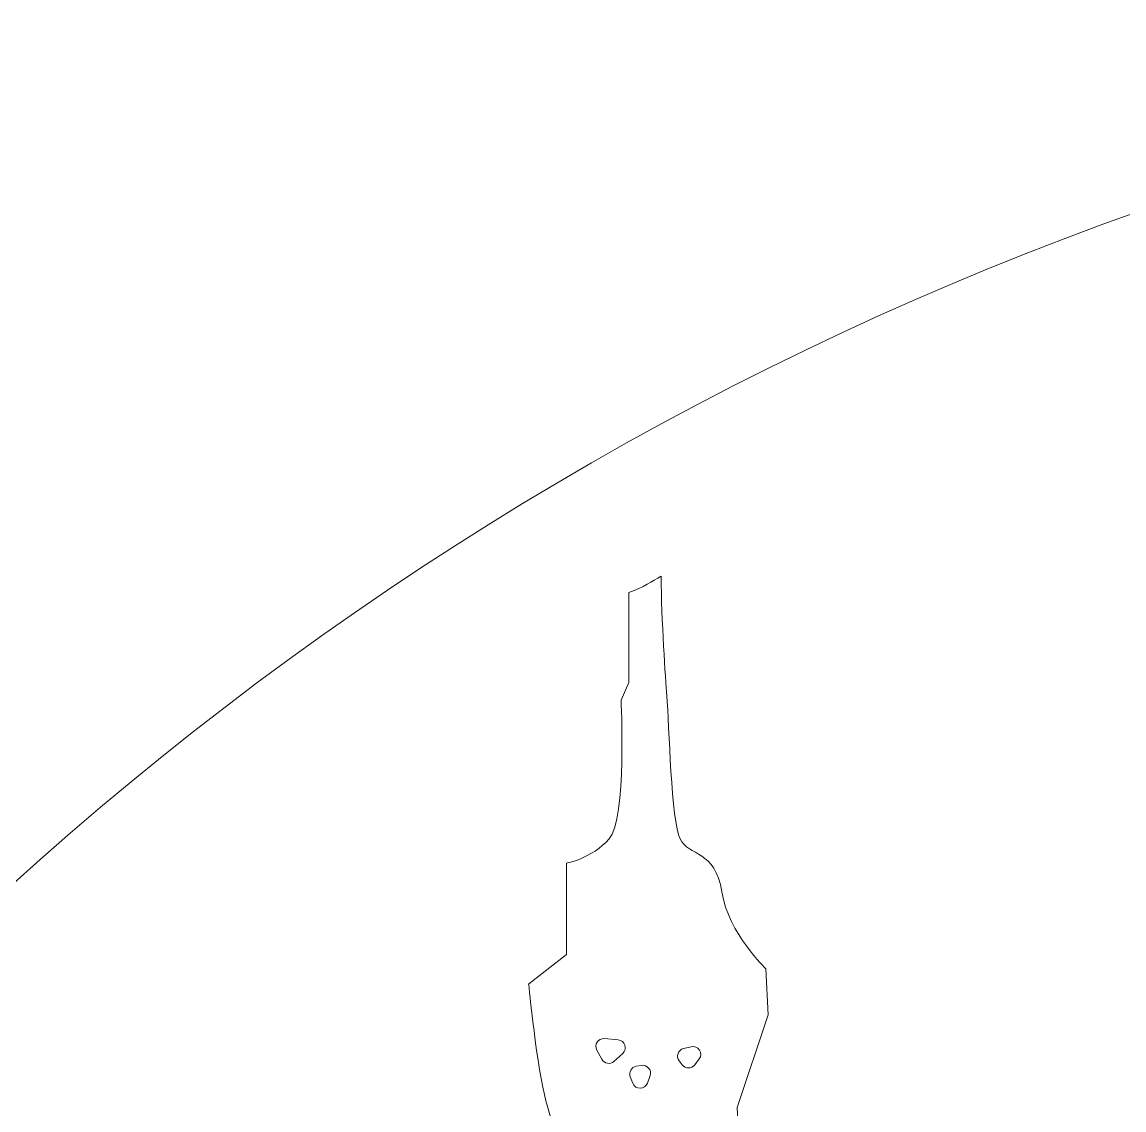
# Model space of a CAD drawing. Header units: millimetres. Extents: x 257 to 559, y -142 to 160.
# Drawn here: x 306.59 to 356.58, y 110.19 to 159.57 of the extents above; entities that cross this region are included whole.
import ezdxf

# ---------------------------------------------------------------- set-up
doc = ezdxf.new("R2010")
doc.units = ezdxf.units.MM
doc.header["$MEASUREMENT"] = 0
doc.layers.add('layer 1', color=7, linetype='Continuous')

msp = doc.modelspace()

# ---------------------------------------------------------------- linework, layer by layer
at = {"layer": 'layer 1', "color": 30, "lineweight": 20}
msp.add_ellipse((407.5945, 8.5706), major_axis=(0, 151.0001), ratio=0.9999993, dxfattribs=at)
at = {"layer": 'layer 1', "color": 250, "lineweight": 9}
for points, knots in [([(355.9065, 2.8414), (355.9065, 2.8414), (354.3998, 2.8414), (354.3998, 2.8414), (354.3998, 2.8414), (354.3998, 2.8414), (346.8136, 27.6247), (346.8136, 27.6247), (346.8136, 27.6247), (346.8136, 27.6247), (346.8136, 32.5777), (346.8136, 32.5777), (346.8136, 32.5777), (346.8136, 32.5777), (344.8317, 32.546), (344.8317, 32.546), (344.8317, 32.546), (344.8317, 32.546), (341.9358, 57.498), (341.9358, 57.498), (341.9358, 57.498), (341.9358, 57.498), (341.2958, 70.1345), (341.2958, 70.1345), (341.2958, 70.1345), (341.2958, 70.1345), (340.8168, 72.932), (340.8168, 72.932), (340.8168, 72.932), (340.8168, 72.932), (339.0324, 110.3021), (339.0324, 110.3021), (339.0324, 110.3021), (339.0324, 110.3021), (340.4347, 114.4998), (340.4347, 114.4998), (340.4347, 114.4998), (340.4347, 114.4998), (340.3387, 116.5953), (340.3387, 116.5953), (340.3387, 116.5953), (340.3387, 116.5953), (338.6398, 118.1969), (338.3399, 120.0952), (338.3399, 120.0952), (338.04, 121.9928), (336.8448, 121.6929), (336.4427, 122.4937), (336.4427, 122.4937), (336.044, 123.291), (335.9456, 127.687), (335.8433, 128.9887), (335.8433, 128.9887), (335.7833, 129.768), (335.5925, 132.4248), (335.5889, 134.4212), (335.5889, 134.4212), (335.155, 134.1742), (334.8192, 133.9241), (334.1136, 133.6701), (334.1136, 133.6701), (334.1136, 133.6701), (334.1136, 129.5916), (334.1136, 129.5916), (334.1136, 129.5916), (334.1136, 129.5916), (333.7686, 128.7873), (333.7686, 128.7873), (333.7686, 128.7873), (333.7686, 128.7873), (334.0293, 123.3898), (333.2285, 122.4937), (333.2285, 122.4937), (332.4312, 121.5945), (331.2914, 121.3931), (331.2914, 121.3931), (331.2914, 121.3931), (331.2914, 121.3931), (331.2914, 117.2444), (331.2914, 117.2444), (331.2914, 117.2444), (331.2914, 117.2444), (329.5741, 115.8968), (329.5741, 115.8968), (329.5741, 115.8968), (329.5741, 115.8968), (329.9625, 112.0021), (330.3611, 110.6016), (330.3611, 110.6016), (330.7598, 109.2046), (330.8042, 109.0035), (330.8042, 108.0055), (330.8042, 108.0055), (330.8042, 107.0033), (329.729, 78.4283), (329.729, 78.4283), (329.729, 78.4283), (329.729, 78.4283), (328.4385, 52.8484), (328.4385, 52.8484), (328.4385, 52.8484), (328.4385, 52.8484), (327.3466, 37.5625), (327.3466, 37.5625), (327.3466, 37.5625), (327.3466, 37.5625), (325.9659, 31.9674), (325.9659, 31.9674), (325.9659, 31.9674), (325.9659, 31.9674), (323.8831, 31.7664), (323.8831, 31.7664), (323.8831, 31.7664), (323.8831, 31.7664), (323.8831, 28.6972), (323.8831, 28.6972), (323.8831, 28.6972), (323.8831, 28.6972), (325.5771, 27.7694), (325.5771, 27.7694), (325.5771, 27.7694), (325.5771, 27.7694), (324.1487, 23.6115), (324.1487, 23.6115), (324.1487, 23.6115), (324.1487, 23.6115), (319.0585, 2.8414), (319.0585, 2.8414), (319.0585, 2.8414), (319.0585, 2.8414), (315.7692, 2.8414), (315.7692, 2.8414), (315.7692, 2.8414), (315.7692, 2.8414), (315.7692, -0.2306), (315.7692, -0.2306), (315.7692, -0.2306), (315.7692, -0.2306), (317.0709, -0.8056), (317.0709, -0.8056), (317.0709, -0.8056), (317.0709, -0.8056), (300.9525, -32.58), (300.9525, -32.58), (300.9525, -32.58), (300.9525, -32.58), (300.9525, -25.6306), (300.9525, -25.6306), (300.9525, -25.6306), (300.9525, -25.6306), (296.9062, -22.9883), (296.9062, -22.9883), (296.9062, -22.9883), (296.9062, -22.9883), (293.1914, -25.486), (293.1914, -25.486), (293.1914, -25.486), (293.1914, -25.486), (293.1914, -32.7892), (293.1914, -32.7892), (293.1914, -32.7892), (293.1914, -32.7892), (291.7803, -32.7892), (291.7803, -32.7892), (291.7803, -32.7892), (291.7803, -32.7892), (291.7803, -21.3973), (291.7803, -21.3973), (291.7803, -21.3973), (291.7803, -21.3973), (292.8386, -20.8893), (292.8386, -20.8893), (292.8386, -20.8893), (292.8386, -20.8893), (292.8386, -19.9861), (292.8386, -19.9861), (292.8386, -19.9861), (292.8386, -19.9861), (291.7803, -20.0885), (291.7803, -20.0885), (291.7803, -20.0885), (291.7803, -20.0885), (291.7803, -14.7975), (291.7803, -14.7975), (291.7803, -14.7975), (291.7803, -14.7975), (267.0859, -14.7975), (267.0859, -14.7975), (267.0859, -14.7975), (267.0859, -14.7975), (267.0859, -20.0892), (267.0859, -20.0892), (267.0859, -20.0892), (267.0859, -20.0892), (266.0275, -20.0892), (266.0275, -20.0892), (266.0275, -20.0892), (266.0275, -20.0892), (266.0275, -21.5003), (266.0275, -21.5003), (266.0275, -21.5003), (266.0275, -21.5003), (267.0859, -21.5003), (267.0859, -21.5003), (267.0859, -21.5003), (267.0859, -21.5003), (267.0859, -28.2329), (267.0859, -28.2329)], [0, 0, 0, 0, 0.0188679, 0.0188679, 0.0188679, 0.0188679, 0.0377358, 0.0377358, 0.0377358, 0.0377358, 0.0566038, 0.0566038, 0.0566038, 0.0566038, 0.0754717, 0.0754717, 0.0754717, 0.0754717, 0.0943396, 0.0943396, 0.0943396, 0.0943396, 0.1132075, 0.1132075, 0.1132075, 0.1132075, 0.1320755, 0.1320755, 0.1320755, 0.1320755, 0.1509434, 0.1509434, 0.1509434, 0.1509434, 0.1698113, 0.1698113, 0.1698113, 0.1698113, 0.1886792, 0.1886792, 0.1886792, 0.1886792, 0.2075472, 0.2075472, 0.2075472, 0.2075472, 0.2264151, 0.2264151, 0.2264151, 0.2264151, 0.245283, 0.245283, 0.245283, 0.245283, 0.2641509, 0.2641509, 0.2641509, 0.2641509, 0.2830189, 0.2830189, 0.2830189, 0.2830189, 0.3018868, 0.3018868, 0.3018868, 0.3018868, 0.3207547, 0.3207547, 0.3207547, 0.3207547, 0.3396226, 0.3396226, 0.3396226, 0.3396226, 0.3584906, 0.3584906, 0.3584906, 0.3584906, 0.3773585, 0.3773585, 0.3773585, 0.3773585, 0.3962264, 0.3962264, 0.3962264, 0.3962264, 0.4150943, 0.4150943, 0.4150943, 0.4150943, 0.4339623, 0.4339623, 0.4339623, 0.4339623, 0.4528302, 0.4528302, 0.4528302, 0.4528302, 0.4716981, 0.4716981, 0.4716981, 0.4716981, 0.490566, 0.490566, 0.490566, 0.490566, 0.509434, 0.509434, 0.509434, 0.509434, 0.5283019, 0.5283019, 0.5283019, 0.5283019, 0.5471698, 0.5471698, 0.5471698, 0.5471698, 0.5660377, 0.5660377, 0.5660377, 0.5660377, 0.5849057, 0.5849057, 0.5849057, 0.5849057, 0.6037736, 0.6037736, 0.6037736, 0.6037736, 0.6226415, 0.6226415, 0.6226415, 0.6226415, 0.6415094, 0.6415094, 0.6415094, 0.6415094, 0.6603774, 0.6603774, 0.6603774, 0.6603774, 0.6792453, 0.6792453, 0.6792453, 0.6792453, 0.6981132, 0.6981132, 0.6981132, 0.6981132, 0.7169811, 0.7169811, 0.7169811, 0.7169811, 0.7358491, 0.7358491, 0.7358491, 0.7358491, 0.754717, 0.754717, 0.754717, 0.754717, 0.7735849, 0.7735849, 0.7735849, 0.7735849, 0.7924528, 0.7924528, 0.7924528, 0.7924528, 0.8113208, 0.8113208, 0.8113208, 0.8113208, 0.8301887, 0.8301887, 0.8301887, 0.8301887, 0.8490566, 0.8490566, 0.8490566, 0.8490566, 0.8679245, 0.8679245, 0.8679245, 0.8679245, 0.8867925, 0.8867925, 0.8867925, 0.8867925, 0.9056604, 0.9056604, 0.9056604, 0.9056604, 0.9245283, 0.9245283, 0.9245283, 0.9245283, 0.9433962, 0.9433962, 0.9433962, 0.9433962, 0.9622642, 0.9622642, 0.9622642, 0.9622642, 1, 1, 1, 1]), ([(333.0108, 113.4274), (333.0108, 113.4274), (333.6353, 113.3709), (333.6353, 113.3709), (333.6353, 113.3709), (333.9422, 113.3427), (334.0692, 112.9617), (333.8399, 112.7574), (333.8399, 112.7574), (333.8399, 112.7574), (333.4412, 112.3937), (333.4412, 112.3937), (333.4412, 112.3937), (333.2719, 112.2424), (333.0038, 112.2879), (332.8944, 112.489), (332.8944, 112.489), (332.8944, 112.489), (332.6687, 112.9052), (332.6687, 112.9052), (332.6687, 112.9052), (332.5346, 113.1557), (332.7286, 113.452), (333.0108, 113.4274)], [0, 0, 0, 0, 0.1428571, 0.1428571, 0.1428571, 0.1428571, 0.2857143, 0.2857143, 0.2857143, 0.2857143, 0.4285714, 0.4285714, 0.4285714, 0.4285714, 0.5714286, 0.5714286, 0.5714286, 0.5714286, 0.7142857, 0.7142857, 0.7142857, 0.7142857, 1, 1, 1, 1]), ([(336.6021, 112.9758), (336.6021, 112.9758), (336.9443, 113.0605), (336.9443, 113.0605), (336.9443, 113.0605), (337.2689, 113.1381), (337.5123, 112.768), (337.3112, 112.5034), (337.3112, 112.5034), (337.3112, 112.5034), (337.1066, 112.2353), (337.1066, 112.2353), (337.1066, 112.2353), (336.9655, 112.0519), (336.6868, 112.0519), (336.5457, 112.2353), (336.5457, 112.2353), (336.5457, 112.2353), (336.4046, 112.4188), (336.4046, 112.4188), (336.4046, 112.4188), (336.2493, 112.6195), (336.3552, 112.9158), (336.6021, 112.9758)], [0, 0, 0, 0, 0.1428571, 0.1428571, 0.1428571, 0.1428571, 0.2857143, 0.2857143, 0.2857143, 0.2857143, 0.4285714, 0.4285714, 0.4285714, 0.4285714, 0.5714286, 0.5714286, 0.5714286, 0.5714286, 0.7142857, 0.7142857, 0.7142857, 0.7142857, 1, 1, 1, 1]), ([(334.4537, 112.1715), (334.4537, 112.1715), (334.6865, 112.2138), (334.6865, 112.2138), (334.6865, 112.2138), (334.9547, 112.2597), (335.1734, 112.0021), (335.0817, 111.7481), (335.0817, 111.7481), (335.0817, 111.7481), (334.9617, 111.4095), (334.9617, 111.4095), (334.9617, 111.4095), (334.8523, 111.1029), (334.4184, 111.0958), (334.302, 111.3989), (334.302, 111.3989), (334.302, 111.3989), (334.1856, 111.6952), (334.1856, 111.6952), (334.1856, 111.6952), (334.108, 111.9034), (334.235, 112.1327), (334.4537, 112.1715)], [0, 0, 0, 0, 0.1428571, 0.1428571, 0.1428571, 0.1428571, 0.2857143, 0.2857143, 0.2857143, 0.2857143, 0.4285714, 0.4285714, 0.4285714, 0.4285714, 0.5714286, 0.5714286, 0.5714286, 0.5714286, 0.7142857, 0.7142857, 0.7142857, 0.7142857, 1, 1, 1, 1])]:
    msp.add_open_spline(points, degree=3, knots=knots, dxfattribs=at)

doc.saveas('drawing.dxf')
